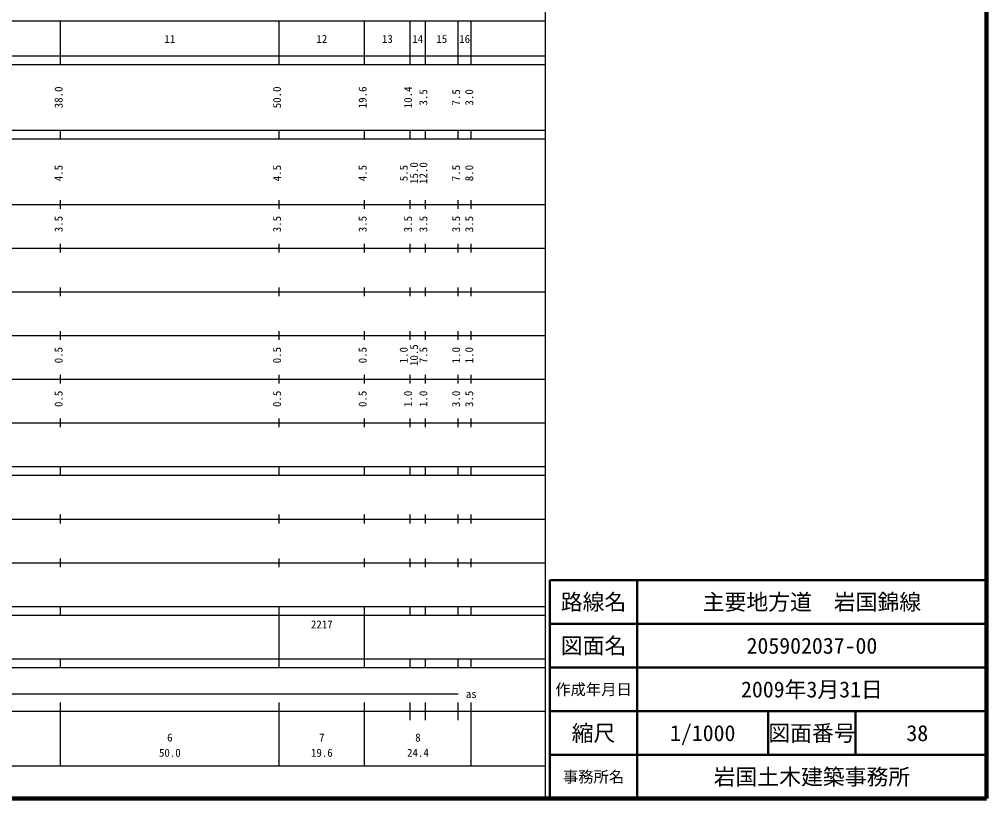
# Model space of a CAD drawing. Units: millimetres on the paper, enlarged 1000 times. Extents: x 40000 to 680000, y 20000 to 380000.
# Drawn here: x 458550 to 680000, y 20000 to 198357 of the extents above; entities that cross this region are included whole.
import ezdxf
from ezdxf.enums import TextEntityAlignment as Align

# ---------------------------------------------------------------- set-up
doc = ezdxf.new("R2010")
doc.units = ezdxf.units.MM
doc.header["$LTSCALE"] = 1000
for name, color, linetype, lineweight in [('M-TTL', 2, 'Continuous', 140), ('M-TTL-BAND', 7, 'Continuous', 25), ('M-TTL-FRAM', 2, 'Continuous', 50), ('M-TTL-LINE', 7, 'Continuous', 50)]:
    doc.layers.add(name, color=color, linetype=linetype, lineweight=lineweight)
doc.layers.add('M-TTL-TXT', color=7, linetype='Continuous')
doc.styles.add('ＭＳ ゴシック', font='')
doc.styles.get('ＭＳ ゴシック').set_extended_font_data('MS Gothic')

msp = doc.modelspace()

# ---------------------------------------------------------------- linework, layer by layer
at = {"layer": 'M-TTL'}
for p, q in [((680000, 20000), (680000, 380000)), ((40000, 20000), (680000, 20000))]:
    msp.add_line(p, q, dxfattribs=at)
at = {"layer": 'M-TTL-BAND'}
for p, q in [((579000, 20000), (579000, 370000)), ((68000, 198000), (579000, 198000)), ((468000, 188000), (468000, 198000)), ((518000, 188000), (518000, 198000)), ((537600, 188000), (537600, 198000)), ((548000, 188000), (548000, 198000)), ((551500, 188000), (551500, 198000)), ((559000, 188000), (559000, 198000)), ((562000, 188000), (562000, 198000)), ((40000, 190000), (579000, 190000)), ((40000, 188000), (579000, 188000)), ((40000, 173000), (579000, 173000)), ((468000, 171000), (468000, 173000)), ((518000, 171000), (518000, 173000)), ((537600, 171000), (537600, 173000)), ((548000, 171000), (548000, 173000)), ((551500, 171000), (551500, 173000)), ((559000, 171000), (559000, 173000)), ((562000, 171000), (562000, 173000)), ((40000, 171000), (579000, 171000)), ((40000, 156000), (579000, 156000)), ((468000, 155000), (468000, 157000)), ((518000, 155000), (518000, 157000)), ((537600, 155000), (537600, 157000)), ((548000, 155000), (548000, 157000)), ((551500, 155000), (551500, 157000)), ((559000, 155000), (559000, 157000)), ((562000, 155000), (562000, 157000)), ((468000, 145000), (468000, 147000)), ((518000, 145000), (518000, 147000)), ((537600, 145000), (537600, 147000)), ((548000, 145000), (548000, 147000)), ((551500, 145000), (551500, 147000)), ((559000, 145000), (559000, 147000)), ((562000, 145000), (562000, 147000)), ((46000, 146000), (579000, 146000)), ((52000, 136000), (579000, 136000)), ((468000, 135000), (468000, 137000)), ((518000, 135000), (518000, 137000)), ((537600, 135000), (537600, 137000)), ((548000, 135000), (548000, 137000)), ((551500, 135000), (551500, 137000)), ((559000, 135000), (559000, 137000)), ((562000, 135000), (562000, 137000)), ((468000, 125000), (468000, 127000)), ((518000, 125000), (518000, 127000)), ((537600, 125000), (537600, 127000)), ((548000, 125000), (548000, 127000)), ((551500, 125000), (551500, 127000)), ((559000, 125000), (559000, 127000)), ((562000, 125000), (562000, 127000)), ((46000, 126000), (579000, 126000)), ((52000, 116000), (579000, 116000)), ((468000, 115000), (468000, 117000)), ((518000, 115000), (518000, 117000)), ((537600, 115000), (537600, 117000)), ((548000, 115000), (548000, 117000)), ((551500, 115000), (551500, 117000)), ((559000, 115000), (559000, 117000)), ((562000, 115000), (562000, 117000)), ((468000, 105000), (468000, 107000)), ((518000, 105000), (518000, 107000)), ((537600, 105000), (537600, 107000)), ((548000, 105000), (548000, 107000)), ((551500, 105000), (551500, 107000)), ((559000, 105000), (559000, 107000)), ((562000, 105000), (562000, 107000)), ((46000, 106000), (579000, 106000)), ((40000, 96000), (579000, 96000)), ((468000, 94000), (468000, 96000)), ((518000, 94000), (518000, 96000)), ((537600, 94000), (537600, 96000)), ((548000, 94000), (548000, 96000)), ((551500, 94000), (551500, 96000)), ((559000, 94000), (559000, 96000)), ((562000, 94000), (562000, 96000)), ((40000, 94000), (579000, 94000)), ((468000, 83000), (468000, 85000)), ((518000, 83000), (518000, 85000)), ((537600, 83000), (537600, 85000)), ((548000, 83000), (548000, 85000)), ((551500, 83000), (551500, 85000)), ((559000, 83000), (559000, 85000)), ((562000, 83000), (562000, 85000)), ((49000, 84000), (579000, 84000)), ((40000, 74000), (579000, 74000)), ((468000, 73000), (468000, 75000)), ((518000, 73000), (518000, 75000)), ((537600, 73000), (537600, 75000)), ((548000, 73000), (548000, 75000)), ((551500, 73000), (551500, 75000)), ((559000, 73000), (559000, 75000)), ((562000, 73000), (562000, 75000)), ((40000, 64000), (579000, 64000)), ((468000, 62000), (468000, 64000)), ((518000, 62000), (518000, 64000)), ((537600, 62000), (537600, 64000)), ((548000, 62000), (548000, 64000)), ((551500, 62000), (551500, 64000)), ((559000, 62000), (559000, 64000)), ((562000, 62000), (562000, 64000)), ((40000, 62000), (579000, 62000)), ((518000, 52000), (518000, 62000)), ((537600, 52000), (537600, 62000)), ((40000, 52000), (579000, 52000)), ((468000, 50000), (468000, 52000)), ((518000, 50000), (518000, 52000)), ((537600, 50000), (537600, 52000)), ((548000, 50000), (548000, 52000)), ((551500, 50000), (551500, 52000)), ((559000, 50000), (559000, 52000)), ((562000, 50000), (562000, 52000)), ((40000, 50000), (579000, 50000)), ((90000, 44000), (559000, 44000)), ((40000, 40000), (579000, 40000)), ((468000, 27500), (468000, 42000)), ((518000, 27500), (518000, 42000)), ((537600, 27500), (537600, 42000)), ((548000, 38000), (548000, 42000)), ((551500, 38000), (551500, 42000)), ((559000, 38000), (559000, 42000)), ((562000, 27500), (562000, 42000)), ((68000, 27500), (579000, 27500))]:
    msp.add_line(p, q, dxfattribs=at)
at = {"layer": 'M-TTL-FRAM'}
for p, q in [((680000, 70000), (580000, 70000)), ((580000, 70000), (580000, 20000))]:
    msp.add_line(p, q, dxfattribs=at)
at = {"layer": 'M-TTL-LINE'}
for p, q in [((600000, 70000), (600000, 20000)), ((680000, 60000), (580000, 60000)), ((680000, 50000), (580000, 50000)), ((680000, 40000), (580000, 40000)), ((630000, 40000), (630000, 30000)), ((650000, 40000), (650000, 30000)), ((680000, 30000), (580000, 30000))]:
    msp.add_line(p, q, dxfattribs=at)

# ---------------------------------------------------------------- texts
at = {"layer": 'M-TTL-BAND', "style": 'ＭＳ ゴシック'}
for s, p in [('11', (493000, 192405)), ('12', (527800, 192405)), ('13', (542800, 192405)), ('14', (549750, 192405)), ('15', (555250, 192405)), ('16', (560500, 192405)), ('as', (562000, 42500)), ('6', (493000, 32523)), ('7', (527800, 32523)), ('8', (549800, 32523)), ('50.0', (493000, 29033)), ('19.6', (527800, 29033)), ('24.4', (549800, 29033))]:
    msp.add_text(s, height=1833, dxfattribs=at).set_placement(p, align=Align.BOTTOM_CENTER)
for s, p in [('38.0', (469000, 180500)), ('50.0', (519000, 180500)), ('19.6', (538600, 180500)), ('10.4', (549000, 180500)), ('3.5', (552500, 180500)), ('7.5', (560000, 180500)), ('3.0', (563000, 180500)), ('4.5', (469000, 163174)), ('4.5', (519000, 163174)), ('4.5', (538600, 163174)), ('5.5', (548000, 163174)), ('15.0', (550370, 163174)), ('12.0', (552500, 163174)), ('7.5', (560000, 163174)), ('8.0', (563000, 163174)), ('3.5', (469000, 151500)), ('3.5', (519000, 151500)), ('3.5', (538600, 151500)), ('3.5', (549000, 151500)), ('3.5', (552500, 151500)), ('3.5', (560000, 151500)), ('3.5', (563000, 151500)), ('0.5', (469000, 121500)), ('0.5', (519000, 121500)), ('0.5', (538600, 121500)), ('1.0', (548000, 121500)), ('10.5', (550370, 121500)), ('7.5', (552500, 121500)), ('1.0', (560000, 121500)), ('1.0', (563000, 121500)), ('0.5', (469000, 111500)), ('0.5', (519000, 111500)), ('0.5', (538600, 111500)), ('1.0', (549000, 111500)), ('1.0', (552500, 111500)), ('3.0', (560000, 111500)), ('3.5', (563000, 111500))]:
    msp.add_text(s, height=1833, rotation=90, dxfattribs=at).set_placement(p, align=Align.BOTTOM_CENTER)
msp.add_text('2217', height=1833, dxfattribs=at).set_placement((525300, 58405), align=Align.BOTTOM_LEFT)
at = {"layer": 'M-TTL-TXT', "style": 'ＭＳ ゴシック'}
for s, height, p in [('路線名', 3666, (590000, 65000)), ('路線名', 3666, (590000, 65000)), ('主要地方道\u3000岩国錦線', 3666, (640000, 65000)), ('図面名', 3666, (590000, 55000)), ('図面名', 3666, (590000, 55000)), ('205902037-00', 3666, (640000, 55000)), ('作成年月日', 2566, (590000, 45000)), ('作成年月日', 2566, (590000, 45000)), ('2009年3月31日', 3666, (640000, 45000)), ('縮尺', 3666, (590000, 35000)), ('縮尺', 3666, (590000, 35000)), ('1/1000', 3666, (615000, 35000)), ('図面番号', 3666, (640000, 35000)), ('図面番号', 3666, (640000, 35000)), ('38', 3666, (664125, 35000)), ('事務所名', 2566, (590000, 25000)), ('事務所名', 2566, (590000, 25000)), ('岩国土木建築事務所', 3666, (640000, 25000))]:
    msp.add_text(s, height=height, dxfattribs=at).set_placement(p, align=Align.MIDDLE_CENTER)

doc.saveas('drawing.dxf')
